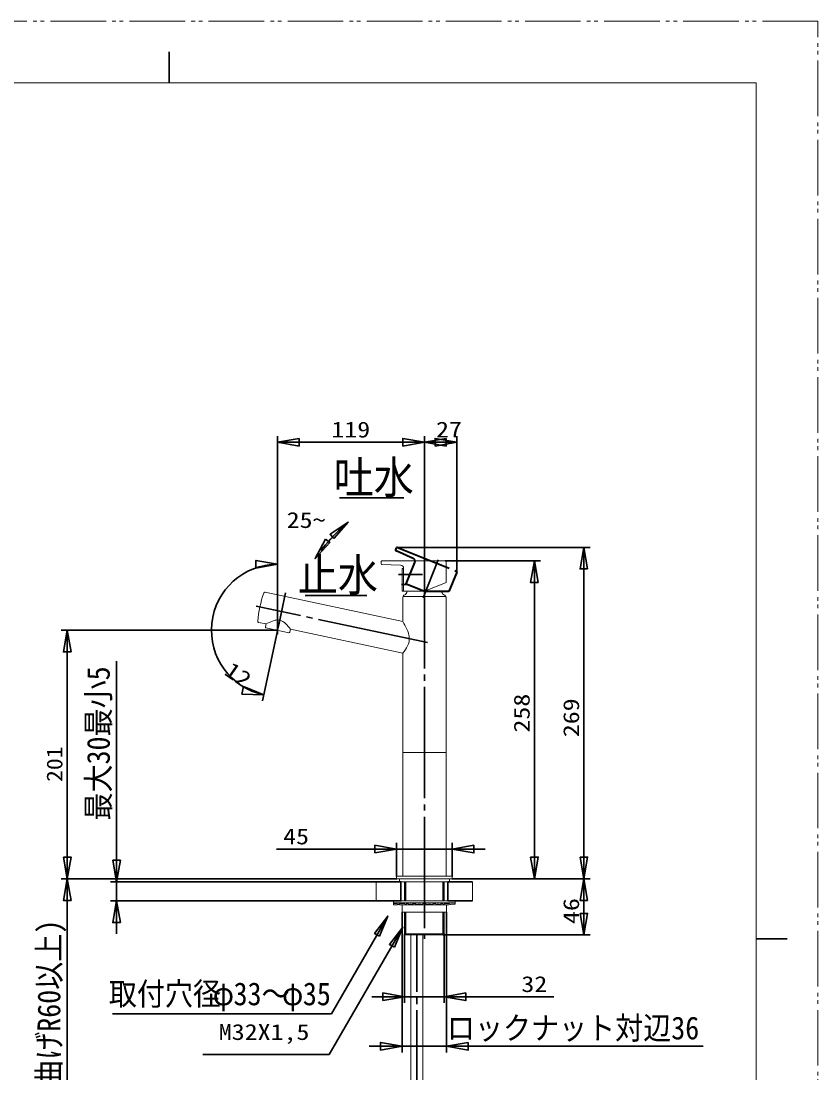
# Model space of a CAD drawing. Units: millimetres at full size, sheet at 1:5. Extents: x -1050 to 0, y -742 to 742.
# Drawn here: x -645 to 0, y -108 to 742 of the extents above; entities that cross this region are included whole.
import ezdxf
from ezdxf.enums import TextEntityAlignment as Align

# ---------------------------------------------------------------- set-up
doc = ezdxf.new("R2010")
doc.units = ezdxf.units.MM
doc.header["$LTSCALE"] = 5
doc.linetypes.add('DOUBLE_CHAIN2', pattern=[12.8, 9, -1, 0.6, -0.6, 0.6, -1])
doc.linetypes.add('LONG_CHAIN', pattern=[21, 18, -1, 1, -1])
doc.layers.add('0-0_Y50750H-2T', color=7, linetype='Continuous', lineweight=15)
doc.styles.add('ＭＳ ゴシック', font='')
doc.styles.add('ＭＳ 明朝', font='')
doc.styles.get('ＭＳ ゴシック').set_extended_font_data('MS Gothic')
doc.styles.get('ＭＳ 明朝').set_extended_font_data('MS Mincho')

msp = doc.modelspace()

# ---------------------------------------------------------------- linework, layer by layer
at = {"layer": '0-0_Y50750H-2T', "color": 4, "linetype": 'DOUBLE_CHAIN2'}
for p, q in [((0, 742.5), (-1050, 742.5)), ((0, -742.5), (0, 742.5)), ((-437.905, 246.769), (-433.331, 268.289)), ((-357.408, 46.2), (-357.408, 30.7)), ((-279.408, 46.2), (-279.408, 30.7))]:
    msp.add_line(p, q, dxfattribs=at)
at = {"layer": '0-0_Y50750H-2T', "color": 2, "lineweight": 30}
for p, q in [((-525, 692.5), (-525, 717.5)), ((-437.281, 249.704), (-437.281, 406.774)), ((-437.281, 401.774), (-318.408, 401.774)), ((-318.408, 308.803), (-318.408, 406.774)), ((-318.408, 308.803), (-318.408, 406.774)), ((-292.294, 401.774), (-318.408, 401.774)), ((-292.294, 296.725), (-292.294, 406.774)), ((-387, 356.816), (-335, 356.816)), ((-380.104, 337.252), (-385.847, 332.129)), ((-340.414, 316.767), (-184.408, 316.767)), ((-189.408, 316.767), (-189.408, 48.7)), ((-437.281, 249.704), (-437.281, 308.116)), ((-406.818, 307.692), (-403.883, 311.816)), ((-301.508, 305.803), (-224.408, 305.803)), ((-229.408, 305.803), (-229.408, 48.7)), ((-415, 277.816), (-365, 277.816)), ((-437.281, 249.704), (-612.408, 249.704)), ((-607.408, 48.7), (-607.408, 249.704)), ((-437.645, 247.992), (-449.426, 192.568)), ((-567.408, 224.744), (-567.408, 46.2)), ((-340.908, 50.4), (-340.908, 77.678)), ((-295.908, 50.4), (-295.908, 77.678)), ((-437.975, 72.678), (-340.908, 72.678)), ((-295.908, 72.678), (-340.908, 72.678)), ((-269.253, 72.678), (-295.908, 72.678)), ((-340.608, 48.7), (-612.408, 48.7)), ((-340.608, 48.7), (-612.408, 48.7)), ((-607.408, -346.8), (-607.408, 48.7)), ((-357.408, 46.2), (-572.408, 46.2)), ((-567.408, 30.7), (-567.408, 46.2)), ((-333.596, 30.7), (-333.596, 46.2)), ((-303.22, 46.2), (-303.22, 30.7)), ((-299.408, 46.2), (-279.408, 46.2)), ((-299.408, 30.7), (-299.408, 46.2)), ((-296.208, 48.7), (-184.408, 48.7)), ((-296.208, 48.7), (-184.408, 48.7)), ((-296.208, 48.7), (-224.408, 48.7)), ((-189.408, 3.2), (-189.408, 48.7)), ((-357.408, 30.7), (-572.408, 30.7)), ((-567.408, 4.045), (-567.408, 30.7)), ((-299.408, 30.7), (-279.408, 30.7)), ((-336.408, 21.7), (-336.408, -91.8)), ((-333.596, 3.388), (-333.596, 21.7)), ((-303.22, 21.7), (-303.22, 3.388)), ((-300.408, 21.7), (-300.408, -91.8)), ((-334.408, 4.2), (-334.408, -51.8)), ((-303.408, 3.2), (-184.408, 3.2)), ((-302.408, 4.2), (-302.408, -51.8)), ((-50, 0), (-25, 0)), ((-361.063, -46.8), (-334.408, -46.8)), ((-302.408, -46.8), (-334.408, -46.8)), ((-213.58, -46.8), (-302.408, -46.8)), ((-363.063, -86.8), (-336.408, -86.8)), ((-300.408, -86.8), (-336.408, -86.8)), ((-92.744, -86.8), (-300.408, -86.8))]:
    msp.add_line(p, q, dxfattribs=at)
at = {"layer": '0-0_Y50750H-2T'}
for p, q in [((-525, 692.5), (-925, 692.5)), ((-50, 692.5), (-525, 692.5)), ((-50, 0), (-50, 692.5)), ((-353.408, 303.397), (-353.408, 305.203)), ((-337.685, 302.32), (-352.814, 302.797)), ((-352.808, 305.803), (-335.908, 305.803)), ((-336.409, 299.604), (-335.209, 299.604)), ((-336.409, 299.604), (-336.409, 281.204)), ((-335.908, 305.803), (-301.508, 305.803)), ((-335.209, 281.704), (-335.209, 299.82)), ((-335.209, 299.604), (-335.209, 281.204)), ((-300.908, 305.203), (-300.908, 288.275)), ((-336.409, 281.204), (-335.209, 281.204)), ((-334.709, 281.204), (-333.908, 281.204)), ((-333.908, 281.204), (-318.408, 281.204)), ((-303.909, 287.062), (-318.408, 281.204)), ((-303.909, 287.062), (-300.908, 288.275)), ((-448.394, 279.781), (-448.392, 279.787)), ((-335.897, 256.779), (-447.236, 280.445)), ((-335.909, 276.502), (-335.909, 256.772)), ((-335.409, 277.002), (-301.409, 277.002)), ((-334.658, 278.204), (-335.094, 278.03)), ((-301.722, 278.03), (-302.158, 278.204)), ((-300.909, 150.7), (-300.909, 276.502)), ((-453.222, 257.065), (-453.222, 257.07)), ((-452.434, 255.992), (-446.677, 254.768)), ((-446.367, 255.055), (-446.959, 252.272)), ((-446.574, 251.679), (-445.351, 251.419)), ((-427.396, 248.114), (-426.804, 250.897)), ((-426.643, 250.51), (-335.892, 231.22)), ((-335.909, 50.7), (-335.909, 150.7)), ((-335.909, 150.7), (-300.909, 150.7)), ((-300.909, 150.7), (-300.909, 50.7)), ((-340.608, 50.7), (-340.908, 50.4)), ((-340.908, 49), (-340.908, 50.4)), ((-340.908, 49), (-340.608, 48.7)), ((-340.608, 50.7), (-296.208, 50.7)), ((-296.208, 48.7), (-340.608, 48.7)), ((-338.658, 46.2), (-338.658, 48.7)), ((-298.158, 46.2), (-338.658, 46.2)), ((-300.909, 50.7), (-335.909, 50.7)), ((-334.408, 46.2), (-334.408, 30.7)), ((-302.408, 30.7), (-302.408, 46.2)), ((-298.158, 48.7), (-298.158, 46.2)), ((-295.908, 50.4), (-296.208, 50.7)), ((-296.208, 48.7), (-295.908, 49)), ((-295.908, 50.4), (-295.908, 49)), ((-343.408, 30.7), (-293.408, 30.7)), ((-343.408, 30.7), (-343.408, 29.2)), ((-343.408, 27.7), (-343.408, 28.7)), ((-340.908, 28.7), (-343.408, 28.7)), ((-343.408, 27.7), (-340.908, 27.7)), ((-343.397, 29.2), (-293.408, 29.2)), ((-338.158, 28.7), (-334.658, 28.7)), ((-338.158, 27.7), (-334.658, 27.7)), ((-300.408, 27.7), (-336.408, 27.7)), ((-336.408, 21.7), (-336.408, 27.7)), ((-334.658, 27.7), (-302.158, 27.7)), ((-334.408, 29.2), (-296.26, 29.2)), ((-332.091, 28.7), (-332.841, 28.7)), ((-332.841, 27.7), (-332.091, 27.7)), ((-325.875, 28.7), (-327.174, 28.7)), ((-327.174, 27.7), (-325.875, 27.7)), ((-319.158, 27.7), (-318.408, 27.7)), ((-318.408, 27.7), (-317.658, 27.7)), ((-309.642, 28.7), (-310.941, 28.7)), ((-310.941, 27.7), (-309.642, 27.7)), ((-303.975, 28.7), (-304.725, 28.7)), ((-304.725, 27.7), (-303.975, 27.7)), ((-302.158, 28.7), (-298.658, 28.7)), ((-302.158, 27.7), (-298.658, 27.7)), ((-300.408, 27.7), (-300.408, 21.7)), ((-293.408, 29.2), (-296.26, 29.2)), ((-293.408, 28.2), (-296.06, 28.2)), ((-293.408, 29.2), (-293.408, 30.7)), ((-293.408, 28.2), (-293.408, 29.2)), ((-300.408, 21.7), (-336.408, 21.7)), ((-334.408, 21.7), (-334.408, 4.2)), ((-302.408, 4.2), (-302.408, 21.7)), ((-333.596, 3.388), (-334.408, 4.2)), ((-334.408, 4.2), (-302.408, 4.2)), ((-333.408, 3.2), (-333.596, 3.388)), ((-333.408, 3.2), (-332.008, 3.2)), ((-332.008, 3.2), (-303.408, 3.2)), ((-329.258, -320.24), (-329.258, 3.2)), ((-319.758, -320.24), (-319.758, 3.2)), ((-303.22, 3.388), (-303.408, 3.2)), ((-302.408, 4.2), (-303.22, 3.388)), ((-50, -692.5), (-50, 0)), ((-329.258, -16.584), (-329.258, -16.578))]:
    msp.add_line(p, q, dxfattribs=at)
at = {"layer": '0-0_Y50750H-2T', "color": 5, "linetype": 'DOUBLE_CHAIN2', "lineweight": 40}
for p, q in [((-341.647, 314.717), (-340.971, 316.392)), ((-340.19, 316.723), (-292.625, 297.506)), ((-327.472, 307.828), (-341.321, 313.938)), ((-333.086, 287.323), (-326.113, 304.583)), ((-292.294, 296.725), (-298.635, 281.03)), ((-333.086, 287.323), (-317.509, 281.03)), ((-298.635, 281.03), (-317.509, 281.03))]:
    msp.add_line(p, q, dxfattribs=at)
at = {"layer": '0-0_Y50750H-2T', "color": 2, "linetype": 'LONG_CHAIN', "lineweight": 30}
for p, q in [((-307.171, 306.618), (-319.532, 276.023)), ((-318.408, 308.803), (-318.408, 0.2)), ((-319.908, 294.804), (-339.409, 294.804)), ((-331.609, 286.804), (-337.009, 286.804)), ((-436.043, 255.528), (-430.836, 280.026)), ((-315.934, 239.757), (-454.404, 269.19)), ((-437.281, 249.704), (-436.043, 255.528)), ((-437.645, 247.992), (-437.281, 249.704)), ((-437.281, 246.632), (-437.281, 249.704)), ((-324.508, -357.721), (-324.508, 3.2))]:
    msp.add_line(p, q, dxfattribs=at)
at = {"layer": '0-0_Y50750H-2T', "color": 134, "lineweight": 50}
msp.add_line((-453.219, 257.068), (-453.222, 257.065), dxfattribs=at)
at = {"layer": '0-0_Y50750H-2T', "color": 2, "lineweight": 30}
for points in [[(-419.781, 404.859), (-437.281, 401.774), (-419.781, 398.688)], [(-419.781, 404.859), (-437.281, 401.774), (-419.781, 398.688)], [(-335.908, 398.688), (-318.408, 401.774), (-335.908, 404.859)], [(-335.908, 398.688), (-318.408, 401.774), (-335.908, 404.859)], [(-300.908, 404.859), (-318.408, 401.774), (-300.908, 398.688)], [(-300.908, 404.859), (-318.408, 401.774), (-300.908, 398.688)], [(-309.794, 398.688), (-292.294, 401.774), (-309.794, 404.859)], [(-309.794, 398.688), (-292.294, 401.774), (-309.794, 404.859)], [(-391.63, 323.883), (-394.697, 327.322), (-380.104, 337.252)], [(-398.548, 323.286), (-394.793, 320.614), (-406.818, 307.692)], [(-186.323, 299.267), (-189.408, 316.767), (-192.494, 299.267)], [(-186.323, 299.267), (-189.408, 316.767), (-192.494, 299.267)], [(-454.781, 300.03), (-437.281, 303.116), (-454.781, 306.202)], [(-454.781, 300.03), (-437.281, 303.116), (-454.781, 306.202)], [(-226.323, 288.303), (-229.408, 305.803), (-232.494, 288.303)], [(-226.323, 288.303), (-229.408, 305.803), (-232.494, 288.303)], [(-604.323, 232.204), (-607.408, 249.704), (-610.494, 232.204)], [(-604.323, 232.204), (-607.408, 249.704), (-610.494, 232.204)], [(-466.145, 198.079), (-448.386, 197.459), (-464.862, 204.115)], [(-466.145, 198.079), (-448.386, 197.459), (-464.862, 204.115)], [(-358.408, 69.593), (-340.908, 72.678), (-358.408, 75.764)], [(-358.408, 69.593), (-340.908, 72.678), (-358.408, 75.764)], [(-278.408, 75.764), (-295.908, 72.678), (-278.408, 69.593)], [(-278.408, 75.764), (-295.908, 72.678), (-278.408, 69.593)], [(-610.494, 66.2), (-607.408, 48.7), (-604.323, 66.2)], [(-610.494, 66.2), (-607.408, 48.7), (-604.323, 66.2)], [(-570.494, 63.7), (-567.408, 46.2), (-564.323, 63.7)], [(-570.494, 63.7), (-567.408, 46.2), (-564.323, 63.7)], [(-232.494, 66.2), (-229.408, 48.7), (-226.323, 66.2)], [(-232.494, 66.2), (-229.408, 48.7), (-226.323, 66.2)], [(-192.494, 66.2), (-189.408, 48.7), (-186.323, 66.2)], [(-192.494, 66.2), (-189.408, 48.7), (-186.323, 66.2)], [(-604.323, 31.2), (-607.408, 48.7), (-610.494, 31.2)], [(-604.323, 31.2), (-607.408, 48.7), (-610.494, 31.2)], [(-186.323, 31.2), (-189.408, 48.7), (-192.494, 31.2)], [(-186.323, 31.2), (-189.408, 48.7), (-192.494, 31.2)], [(-564.323, 13.2), (-567.408, 30.7), (-570.494, 13.2)], [(-564.323, 13.2), (-567.408, 30.7), (-570.494, 13.2)], [(-354.755, 2.193), (-358.745, 4.497), (-348, 18.5)], [(-192.494, 20.7), (-189.408, 3.2), (-186.323, 20.7)], [(-192.494, 20.7), (-189.408, 3.2), (-186.323, 20.7)], [(-342.663, -6.669), (-346.654, -4.365), (-335.908, 9.638)], [(-351.908, -49.886), (-334.408, -46.8), (-351.908, -43.714)], [(-351.908, -49.886), (-334.408, -46.8), (-351.908, -43.714)], [(-284.908, -43.714), (-302.408, -46.8), (-284.908, -49.886)], [(-284.908, -43.714), (-302.408, -46.8), (-284.908, -49.886)], [(-353.908, -89.886), (-336.408, -86.8), (-353.908, -83.714)], [(-353.908, -89.886), (-336.408, -86.8), (-353.908, -83.714)], [(-282.908, -83.714), (-300.408, -86.8), (-282.908, -89.886)], [(-282.908, -83.714), (-300.408, -86.8), (-282.908, -89.886)]]:
    msp.add_lwpolyline(points, close=True, dxfattribs=at)
at = {"layer": '0-0_Y50750H-2T'}
for points in [[(-447.444, 280.467), (-447.579, 280.451), (-447.645, 280.44), (-447.712, 280.427), (-447.777, 280.409), (-447.841, 280.386), (-447.902, 280.357), (-447.961, 280.324), (-448.017, 280.287), (-448.071, 280.246), (-448.123, 280.202), (-448.171, 280.154), (-448.216, 280.104), (-448.257, 280.05), (-448.295, 279.994), (-448.327, 279.935)], [(-447.322, 280.457), (-447.337, 280.461), (-447.344, 280.463), (-447.352, 280.465), (-447.359, 280.466), (-447.367, 280.467), (-447.382, 280.468), (-447.398, 280.468), (-447.413, 280.468), (-447.444, 280.467)], [(-301.408, 277.004), (-335.409, 277.004), (-335.409, 277.566)], [(-453.225, 256.919), (-453.223, 256.878), (-453.218, 256.837), (-453.203, 256.757), (-453.183, 256.678), (-453.156, 256.6), (-453.122, 256.526), (-453.082, 256.454), (-453.037, 256.386), (-452.986, 256.322), (-452.931, 256.261), (-452.871, 256.205), (-452.808, 256.153), (-452.775, 256.129), (-452.74, 256.107), (-452.704, 256.087), (-452.668, 256.069), (-452.63, 256.053), (-452.591, 256.04), (-452.551, 256.03), (-452.511, 256.022), (-452.43, 256.008)], [(-426.641, 250.52), (-427.561, 251.67), (-428.515, 252.791), (-429.507, 253.88), (-430.548, 254.921), (-431.655, 255.892), (-432.24, 256.339), (-432.85, 256.751), (-433.487, 257.121), (-434.151, 257.438), (-434.842, 257.693), (-435.554, 257.877), (-436.282, 257.988), (-437.017, 258.027), (-437.753, 257.999), (-438.484, 257.913), (-439.208, 257.779), (-439.923, 257.605), (-441.328, 257.164), (-442.703, 256.636), (-444.052, 256.047), (-445.383, 255.417), (-446.676, 254.773)], [(-335.903, 256.772), (-334.989, 255.271), (-334.121, 253.742), (-333.302, 252.186), (-332.546, 250.599), (-331.871, 248.976), (-331.304, 247.312), (-330.881, 245.607), (-330.736, 244.74), (-330.643, 243.866), (-330.607, 242.987), (-330.63, 242.109), (-330.716, 241.234), (-330.863, 240.368), (-331.07, 239.513), (-331.332, 238.674), (-332.002, 237.05), (-332.828, 235.499), (-333.772, 234.016), (-334.804, 232.592), (-335.346, 231.9), (-335.884, 231.253)], [(-445.351, 251.419), (-429.211, 247.989), (-427.989, 247.729)], [(-335.909, 231.253), (-335.909, 150.7), (-300.909, 150.7)], [(-343.408, 28.7), (-343.397, 29.2), (-334.408, 29.2)], [(-317.658, 28.7), (-318.408, 28.7), (-319.158, 28.7)]]:
    msp.add_lwpolyline(points, dxfattribs=at)
at = {"layer": '0-0_Y50750H-2T', "color": 2, "lineweight": 30}
for points in [[(-357.408, 46.2), (-337.408, 46.2), (-337.408, 30.7), (-357.408, 30.7)], [(-348, 18.5), (-393.611, -60.5), (-570.883, -60.5)], [(-335.908, 9.638), (-395.487, -93.556), (-497.604, -93.556)]]:
    msp.add_lwpolyline(points, dxfattribs=at)
for centre, radius, start, end in [((-283.16, 222.788), 150, 133.20238, 142.48767), ((-437.281, 249.704), 53.412, 90, 258)]:
    msp.add_arc(centre, radius, start, end, dxfattribs=at)
at = {"layer": '0-0_Y50750H-2T', "color": 5, "linetype": 'DOUBLE_CHAIN2', "lineweight": 40}
for centre, radius, start, end in [((-340.414, 316.167), 0.6, 90, 158), ((-340.414, 316.167), 0.6, 68, 90), ((-341.091, 314.492), 0.6, 158, 247.4546), ((-328.431, 305.52), 2.5, 338, 67.4546), ((-292.85, 296.95), 0.6, 338, 68), ((-332.585, 287.229), 0.5, 158, 248)]:
    msp.add_arc(centre, radius, start, end, dxfattribs=at)
at = {"layer": '0-0_Y50750H-2T'}
for centre, radius, start, end in [((-352.808, 305.203), 0.6, 90, 180), ((-352.808, 303.397), 0.6, 180, 269.4546), ((-337.709, 299.82), 2.5, 43.92753, 89.4546), ((-337.709, 299.82), 2.5, 0, 43.92753), ((-301.508, 305.203), 0.6, 0, 90), ((-334.709, 281.704), 0.5, 180, 270), ((-336.215, 281.889), 4, 292.90884, 351.59755), ((-300.601, 281.889), 4, 194.24835, 247.09116), ((-353.655, 247.775), 100, 161.33308, 174.66673), ((-335.409, 276.502), 0.5, 90, 180), ((-334.909, 277.566), 0.5, 111.78707, 180), ((-301.908, 277.566), 0.5, 0, 68.21293), ((-301.409, 276.502), 0.5, 0, 90), ((-446.47, 252.168), 0.5, 167.99995, 257.99995), ((-427.885, 248.218), 0.5, 257.99995, 347.99995), ((-340.908, 30.7), 2, 270, 285.20484), ((-340.908, 30.7), 3, 270, 285.20484), ((-339.597, 25.875), 3, 76.12677, 105.20484), ((-339.597, 25.875), 2, 76.12677, 105.20484), ((-338.158, 31.7), 4, 256.12677, 270), ((-338.158, 31.7), 3, 256.12677, 270), ((-334.658, 29.167), 0.467, 270, 327.39797), ((-334.658, 29.167), 1.467, 270, 297.57531), ((-333.745, 28.583), 0.617, 32.0943, 147.39797), ((-333.748, 27.423), 0.5, 62.30009, 117.57531), ((-332.841, 29.15), 1.45, 242.30009, 270), ((-332.841, 29.15), 0.45, 212.0943, 270), ((-332.091, 29.929), 1.229, 270, 292.99136), ((-332.091, 29.929), 2.229, 270, 292.99136), ((-329.633, 24.135), 5.065, 67.00864, 112.99136), ((-329.633, 24.135), 4.065, 67.00864, 112.99136), ((-327.174, 29.929), 2.229, 247.00864, 270), ((-327.174, 29.929), 1.229, 247.00864, 270), ((-325.875, 30.379), 1.679, 270, 286.93598), ((-325.875, 30.379), 2.679, 270, 286.93598), ((-322.517, 19.35), 9.85, 73.06402, 106.93598), ((-322.517, 19.35), 8.85, 73.06402, 106.93598), ((-319.158, 30.379), 2.679, 253.06402, 270), ((-319.158, 30.379), 1.679, 253.06402, 270), ((-317.658, 30.379), 1.679, 270, 286.93598), ((-317.658, 30.379), 2.679, 270, 286.93598), ((-314.3, 19.35), 9.85, 73.06402, 106.93598), ((-314.3, 19.35), 8.85, 73.06402, 106.93598), ((-310.941, 30.379), 2.679, 253.06402, 270), ((-310.941, 30.379), 1.679, 253.06402, 270), ((-309.642, 29.929), 1.229, 270, 292.99136), ((-309.642, 29.929), 2.229, 270, 292.99136), ((-307.184, 24.135), 5.065, 67.00864, 112.99136), ((-307.184, 24.135), 4.065, 67.00864, 112.99136), ((-304.725, 29.929), 2.229, 247.00864, 270), ((-304.725, 29.929), 1.229, 247.00864, 270), ((-303.975, 29.15), 0.45, 270, 327.9057), ((-303.975, 29.15), 1.45, 270, 297.69991), ((-303.072, 28.583), 0.617, 32.60203, 147.9057), ((-303.069, 27.423), 0.5, 62.42469, 117.69991), ((-302.158, 29.167), 1.467, 242.42469, 270), ((-302.158, 29.167), 0.467, 212.60203, 270), ((-298.658, 31.7), 3, 270, 293.55646), ((-298.658, 31.7), 4, 270, 291.78679), ((-296.26, 26.2), 3, 90, 113.55646), ((-296.06, 25.2), 3, 90, 111.78679)]:
    msp.add_arc(centre, radius, start, end, dxfattribs=at)

# ---------------------------------------------------------------- texts
for s, height, style, width, p in [('119', 12.83, 'ＭＳ ゴシック', 1.2, (-393.673, 401.774)), ('27', 12.83, 'ＭＳ ゴシック', 1.2, (-309.007, 401.774)), ('吐水', 26.39, 'ＭＳ 明朝', 0.9, (-391.809, 352.268)), ('25', 12.83, 'ＭＳ ゴシック', 1.2, (-429.834, 328.605)), ('~', 12.83, 'ＭＳ ゴシック', 1.2, (-408.729, 328.605)), ('止水', 26.39, 'ＭＳ 明朝', 0.9, (-420.809, 273.268)), ('45', 12.83, 'ＭＳ ゴシック', 1.2, (-432.699, 72.678)), ('取付穴径', 18.48, 'ＭＳ 明朝', 0.9, (-573.731, -59.184)), ('32', 12.83, 'ＭＳ ゴシック', 1.2, (-239.961, -46.8)), ('φ', 18.48, 'ＭＳ 明朝', 0.9, (-489.626, -59.184)), ('33～', 18.48, 'ＭＳ 明朝', 0.9, (-472.805, -59.184)), ('φ', 18.48, 'ＭＳ 明朝', 0.9, (-433.556, -59.184)), ('35', 18.48, 'ＭＳ 明朝', 0.9, (-416.735, -59.184)), ('ロックナット対辺36', 18.48, 'ＭＳ 明朝', 0.9, (-300.203, -86.8)), ('M32X1,5', 12.83, 'ＭＳ ゴシック', 1.2, (-484.746, -85.556))]:
    msp.add_text(s, height=height, dxfattribs=dict(at, style=style, width=width)).set_placement(p, align=Align.BOTTOM_LEFT)
for s, height, rotation, style, width, p in [('12', 12.83, 324.971, 'ＭＳ ゴシック', 1.2, (-483.513, 211.327)), ('最大30最小5', 18.48, 90, 'ＭＳ 明朝', 0.9, (-567.408, 95.783)), ('258', 12.83, 90, 'ＭＳ ゴシック', 1.2, (-229.408, 166.948)), ('269', 12.83, 90, 'ＭＳ ゴシック', 1.2, (-189.408, 163.194)), ('201', 12.83, 90, 'ＭＳ ゴシック', 1.1, (-607.408, 126.963)), ('46', 12.83, 90, 'ＭＳ ゴシック', 1.2, (-189.408, 12.088)), ('銅管直管時393(銅管曲げR60以上)', 18.48, 90, 'ＭＳ 明朝', 0.9, (-607.408, -324.521))]:
    msp.add_text(s, height=height, rotation=rotation, dxfattribs=dict(at, style=style, width=width)).set_placement(p, align=Align.BOTTOM_LEFT)

doc.saveas('drawing.dxf')
